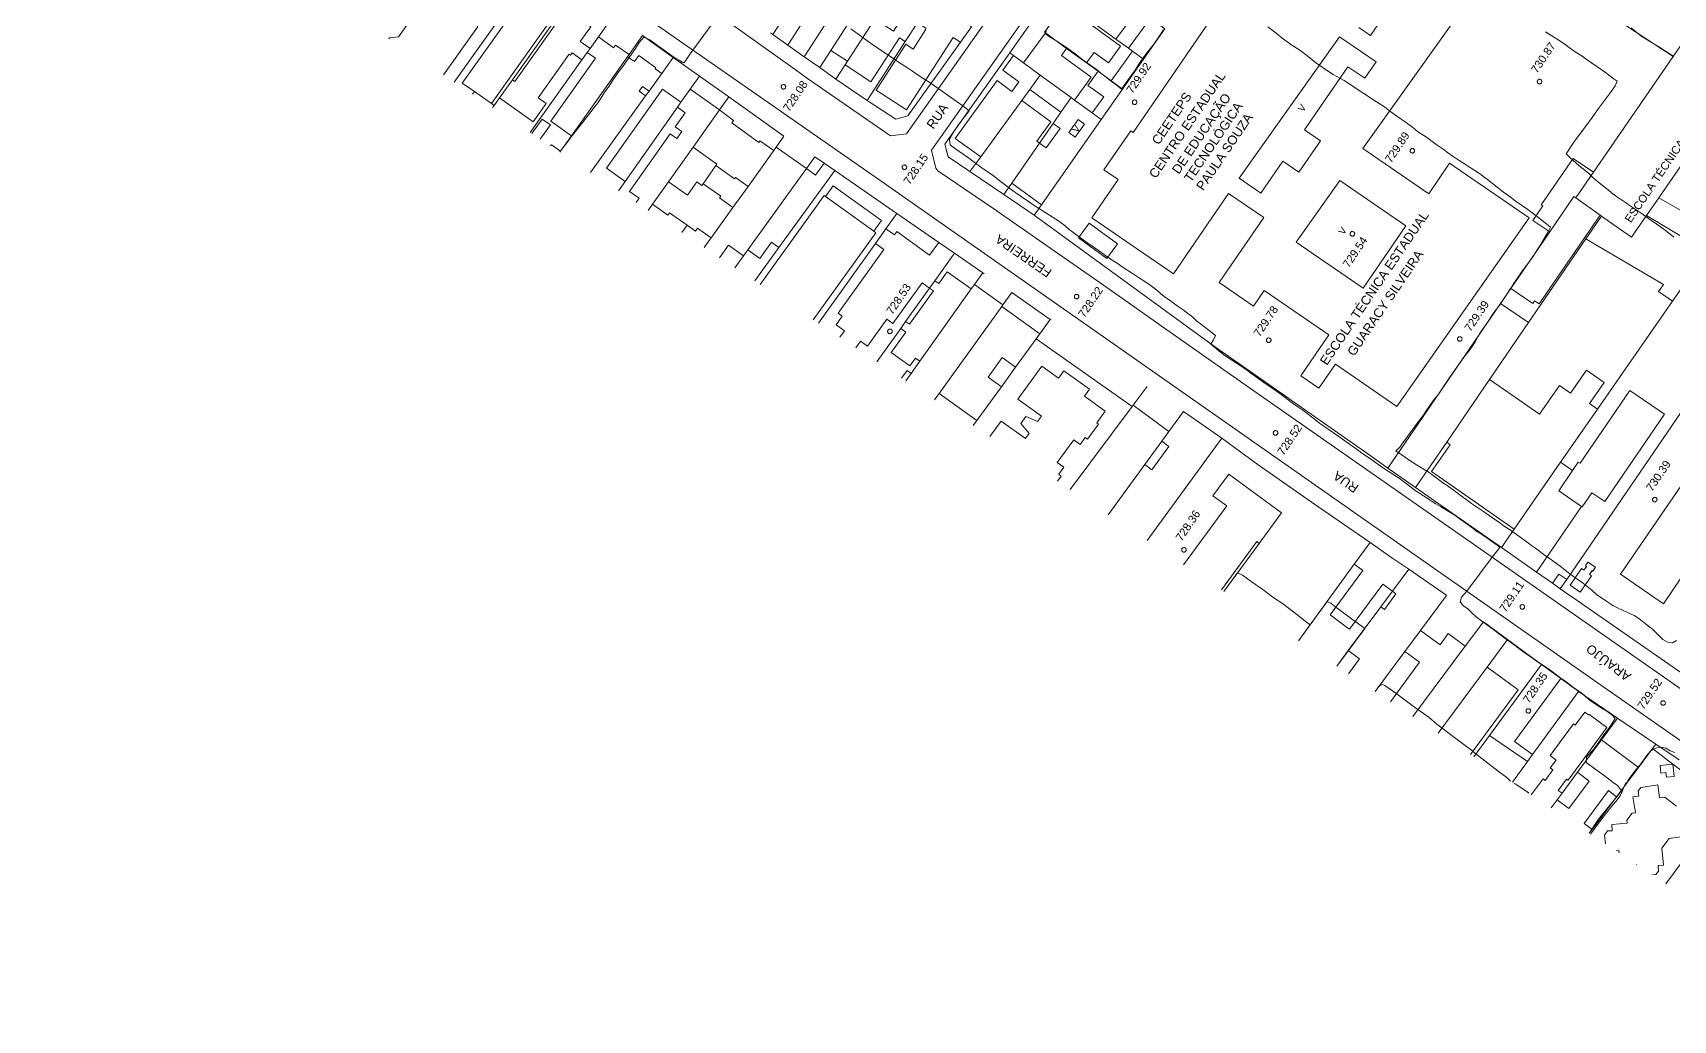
# Model space of a CAD drawing. Header units: metres. Extents: x 325024 to 7190115, y 7391967 to 10157759.
# Drawn here: x 325222 to 325580.7, y 7392522.8 to 7392738.7 of the extents above; entities that cross this region are included whole.
import ezdxf
from ezdxf.enums import TextEntityAlignment as Align

# ---------------------------------------------------------------- set-up
doc = ezdxf.new("R2010")
doc.units = ezdxf.units.M
doc.layers.get('0').update_dxf_attribs({"lineweight": 18})
for name, color, linetype, lineweight in [('100_SIST_VIARIO_MEIO_FIO', 1, 'Continuous', 18), ('160_P_SIMP_ASF_TOP', 7, 'Continuous', 18), ('168_P_SIMP_PARALE_TOP', 7, 'Continuous', 18), ('206_MURO_E_MURO_ARRIMO', 7, 'Continuous', 18), ('214_PROJ_BEIRAL_EDIF', 10, 'Continuous', 18), ('216_EDIF_NOTAVEL', 2, 'Continuous', 18), ('218_EDIF_NOTAVEL_TOP', 7, 'Continuous', 18), ('600_CURVA_MESTRA', 14, 'Continuous', 18), ('604_CURVA_INTERM', 7, 'Continuous', 18), ('606_PTO_COTADO', 7, 'Continuous', 18), ('608_PTO_COTADO_INTERVIA', 1, 'Continuous', 18), ('626_SEGM_CURVA_INTERM', 7, 'Continuous', 18)]:
    doc.layers.add(name, color=color, linetype=linetype, lineweight=lineweight)
doc.styles.add('Style-Arial', font='arial.ttf', dxfattribs={"height": 1.75})

# ---------------------------------------------------------------- blocks, each defined once
blk = doc.blocks.new('SP09')
at = {"color": 0, "linetype": 'Continuous'}
blk.add_lwpolyline([(-0.03, -0.51), (-0.14, -0.49), (-0.24, -0.46), (-0.31, -0.42), (-0.35, -0.39), (-0.42, -0.31), (-0.47, -0.24), (-0.51, -0.15), (-0.52, -0.09), (-0.52, 0.03), (-0.51, 0.11), (-0.48, 0.2), (-0.44, 0.27), (-0.4, 0.33), (-0.32, 0.39), (-0.23, 0.44), (-0.15, 0.48), (-0.1, 0.48), (-0.03, 0.48), (0.08, 0.48), (0.19, 0.44), (0.27, 0.4), (0.35, 0.32), (0.41, 0.23), (0.46, 0.11), (0.48, 0.03), (0.48, -0.03), (0.47, -0.08), (0.44, -0.21), (0.38, -0.3), (0.31, -0.38), (0.23, -0.44), (0.1, -0.49), (0.02, -0.51)], close=True, dxfattribs=at)
blk = doc.blocks.new('SP10')
at = {"color": 0, "linetype": 'Continuous'}
blk.add_lwpolyline([(-0.03, -0.51), (-0.14, -0.49), (-0.24, -0.46), (-0.31, -0.42), (-0.35, -0.39), (-0.42, -0.31), (-0.47, -0.24), (-0.51, -0.15), (-0.52, -0.09), (-0.52, 0.03), (-0.51, 0.11), (-0.48, 0.2), (-0.44, 0.27), (-0.4, 0.33), (-0.32, 0.39), (-0.23, 0.44), (-0.15, 0.48), (-0.1, 0.48), (-0.03, 0.48), (0.08, 0.48), (0.19, 0.44), (0.27, 0.4), (0.35, 0.32), (0.41, 0.23), (0.46, 0.11), (0.48, 0.03), (0.48, -0.03), (0.47, -0.08), (0.44, -0.21), (0.38, -0.3), (0.31, -0.38), (0.23, -0.44), (0.1, -0.49), (0.02, -0.51)], close=True, dxfattribs=at)

msp = doc.modelspace()

# ---------------------------------------------------------------- linework, layer by layer
at = {"layer": '100_SIST_VIARIO_MEIO_FIO'}
msp.add_lwpolyline([(325391.419, 7392728.699), (325409.535, 7392716.186), (325413.043, 7392716.621), (325476.55, 7392806.654), (325490.003, 7392825.958), (325489.418, 7392829.098), (325462.311, 7392846.766), (325442.585, 7392859.615), (325438.458, 7392857.963), (325398.991, 7392797.29), (325378.606, 7392765.761), (325368.119, 7392749.425), (325368.98, 7392744.734), (325388.684, 7392730.71)], close=True, dxfattribs=at)
for points in [[(325526.202, 7392634.463), (325525.255, 7392635.124), (325488.792, 7392660.588), (325469.984, 7392673.79), (325460.282, 7392680.611), (325455.43, 7392684.022), (325432.149, 7392700.229), (325419.924, 7392708.528), (325419.509, 7392709.138), (325418.569, 7392713.055), (325488.706, 7392812.493), (325495.732, 7392822.376), (325499.285, 7392822.965), (325508.799, 7392816.801), (325524.887, 7392806.46)], [(325222.003, 7392788.909), (325240.209, 7392817.182), (325242.527, 7392818.425), (325244.442, 7392818.781), (325246.714, 7392818.286), (325407.73, 7392706.12), (325521.1, 7392626.753)], [(325605.525, 7392754.343), (325614.871, 7392748.332), (325649.753, 7392725.83), (325667.19, 7392714.572), (325675.909, 7392708.943), (325680.268, 7392706.128), (325682.679, 7392704.417), (325683.848, 7392701.755), (325683.709, 7392700.29), (325654.941, 7392657.119), (325629.728, 7392619.585), (325617.282, 7392601.155), (325611.059, 7392591.941), (325607.756, 7392587.02), (325606.105, 7392584.562), (325603.677, 7392582.925), (325601.485, 7392582.668), (325599.402, 7392583.357), (325526.202, 7392634.463)], [(325521.1, 7392626.753), (325565.556, 7392595.631), (325611.338, 7392563.693), (325635.795, 7392546.199), (325636.867, 7392544.235), (325637.055, 7392541.272), (325635.804, 7392538.581), (325626.979, 7392526.54), (325624.209, 7392522.785)]]:
    msp.add_lwpolyline(points, dxfattribs=at)
at = {"layer": '206_MURO_E_MURO_ARRIMO'}
for p, q in [((325440.336, 7392740.961), (325435.628, 7392734.345)), ((325355.356, 7392738.106), (325355.229, 7392738.196)), ((325362.057, 7392733.336), (325355.356, 7392738.106)), ((325383.839, 7392738.349), (325383.347, 7392738.696)), ((325387.103, 7392736.046), (325383.839, 7392738.349)), ((325424.879, 7392736.657), (325413.331, 7392720.573)), ((325367.766, 7392729.271), (325362.057, 7392733.336)), ((325435.628, 7392734.345), (325421.417, 7392714.372)), ((325374.193, 7392724.696), (325367.766, 7392729.271)), ((325397.627, 7392728.621), (325394.081, 7392731.123)), ((325401.003, 7392726.238), (325397.627, 7392728.621)), ((325404.498, 7392723.944), (325401.003, 7392726.238)), ((325386.269, 7392716.099), (325374.193, 7392724.696)), ((325410.721, 7392719.86), (325404.498, 7392723.944)), ((325413.331, 7392720.573), (325410.721, 7392719.86)), ((325395.035, 7392710.235), (325393.048, 7392711.608)), ((325421.417, 7392714.372), (325422.164, 7392711.608)), ((325422.164, 7392711.608), (325426.951, 7392708.358)), ((325410.981, 7392699.215), (325397.376, 7392708.617)), ((325434.329, 7392703.349), (325440.982, 7392698.832)), ((325420.145, 7392692.882), (325410.981, 7392699.215)), ((325440.982, 7392698.832), (325479.908, 7392670.493)), ((325429.758, 7392686.238), (325423.573, 7392690.512)), ((325430.057, 7392686.031), (325429.758, 7392686.238)), ((325444.514, 7392676.054), (325444.682, 7392675.937)), ((325479.908, 7392670.493), (325513.943, 7392646.621)), ((325481.993, 7392650.101), (325484.77, 7392648.053)), ((325489.963, 7392644.24), (325484.77, 7392648.053)), ((325513.943, 7392646.621), (325518.33, 7392643.547)), ((325503.051, 7392635.141), (325489.963, 7392644.24)), ((325524.404, 7392639.291), (325527.815, 7392636.901)), ((325527.815, 7392636.901), (325543.157, 7392626.151)), ((325514.471, 7392627.233), (325503.051, 7392635.141)), ((325543.157, 7392626.151), (325550.849, 7392620.762)), ((325554.316, 7392618.332), (325556.046, 7392617.12)), ((325556.046, 7392617.12), (325559.734, 7392614.537)), ((325559.734, 7392614.537), (325584.078, 7392597.665)), ((325551.947, 7392600.592), (325544.518, 7392606.041)), ((325556.126, 7392597.526), (325551.947, 7392600.592)), ((325568.553, 7392588.861), (325560.047, 7392594.67)), ((325569.302, 7392588.35), (325568.553, 7392588.861)), ((325576.963, 7392583.169), (325569.302, 7392588.35)), ((325582.042, 7392579.734), (325576.963, 7392583.169))]:
    msp.add_line(p, q, dxfattribs=at)
for points in [[(325341.006, 7392748.296), (325326.884, 7392728.463)], [(325349.071, 7392742.591), (325345.685, 7392737.835)], [(325385.874, 7392741.516), (325383.839, 7392738.349)], [(325355.356, 7392738.106), (325352.393, 7392733.944)], [(325412.797, 7392736.789), (325404.498, 7392723.944)], [(325461.591, 7392735.35), (325458.852, 7392737.344)], [(325342.087, 7392732.783), (325330.796, 7392716.925)], [(325362.057, 7392733.336), (325359.542, 7392729.835)], [(325435.628, 7392734.345), (325436.454, 7392733.744)], [(325367.766, 7392729.271), (325365.731, 7392726.383)], [(325397.627, 7392728.621), (325399.632, 7392731.687)], [(325452.436, 7392732.163), (325454.986, 7392730.308)], [(325356.772, 7392725.979), (325356.005, 7392724.913)], [(325324.063, 7392724.501), (325322.875, 7392722.833)], [(325374.193, 7392724.696), (325372.17, 7392721.847)], [(325445.143, 7392718.896), (325442.167, 7392714.617)], [(325386.269, 7392716.099), (325384.545, 7392713.691)], [(325393.048, 7392711.608), (325391.185, 7392709.024)], [(325351.537, 7392706.238), (325350.078, 7392704.166)], [(325440.982, 7392698.832), (325442.581, 7392701.113)], [(325408.575, 7392695.859), (325410.981, 7392699.215)], [(325549.112, 7392675.342), (325561.659, 7392693.65)], [(325377.443, 7392689.963), (325375.538, 7392687.321)], [(325385.163, 7392691.765), (325379.866, 7392684.457)], [(325393.795, 7392675.24), (325406.267, 7392692.638)], [(325429.758, 7392686.238), (325427.928, 7392683.665)], [(325418.106, 7392682.885), (325412.884, 7392675.6)], [(325542.994, 7392679.535), (325545.242, 7392682.811)], [(325411.796, 7392674.082), (325406.568, 7392666.789)], [(325465.707, 7392661.378), (325462.671, 7392657.314)], [(325545.964, 7392630.188), (325543.157, 7392626.151)], [(325490.206, 7392627.068), (325482.491, 7392616.554)], [(325498.766, 7392605.785), (325511, 7392622.494)], [(325556.046, 7392617.12), (325557.439, 7392619.158)], [(325516.81, 7392613.222), (325519.329, 7392616.609)], [(325507.153, 7392600.236), (325509.683, 7392603.638)], [(325551.947, 7392600.592), (325540.561, 7392585.054)], [(325565.048, 7392584.112), (325568.553, 7392588.861)], [(325576.963, 7392583.169), (325576.219, 7392582.175)], [(325548.877, 7392579.347), (325549.983, 7392580.864)], [(325556.415, 7392572.416), (325559.796, 7392576.998)]]:
    msp.add_lwpolyline(points, dxfattribs=at)
at = {"layer": '214_PROJ_BEIRAL_EDIF'}
for points in [[(325401.184, 7392757.84), (325399.35, 7392755.002), (325398.178, 7392753.187), (325389.744, 7392740.134), (325387.103, 7392736.046), (325390.712, 7392733.5), (325401.804, 7392750.667), (325399.559, 7392752.11), (325400.796, 7392754.034), (325403.045, 7392752.589), (325404.831, 7392755.353), (325401.944, 7392757.322)], [(325406.349, 7392750.113), (325408.235, 7392753.032), (325404.831, 7392755.353), (325403.045, 7392752.589), (325401.804, 7392750.667), (325390.712, 7392733.5), (325394.081, 7392731.123), (325396.488, 7392734.849), (325402.992, 7392744.916), (325402.05, 7392745.521), (325405.394, 7392750.726)], [(325411.937, 7392750.508), (325410.644, 7392751.39), (325408.235, 7392753.032), (325406.349, 7392750.113), (325407.728, 7392749.226), (325404.384, 7392744.022), (325402.992, 7392744.916), (325396.488, 7392734.849), (325400.157, 7392732.49), (325406.173, 7392741.692), (325409.526, 7392746.821)], [(325409.526, 7392746.821), (325411.937, 7392750.508), (325418.687, 7392745.906), (325415.461, 7392740.912), (325412.797, 7392736.789), (325411.525, 7392737.62), (325405.246, 7392728.016), (325399.632, 7392731.687), (325400.157, 7392732.49), (325406.173, 7392741.692), (325410.198, 7392739.106), (325413.511, 7392744.261)], [(325458.852, 7392737.344), (325452.73, 7392741.801), (325447.936, 7392745.292), (325447.792, 7392745.397), (325448.654, 7392746.576), (325447.569, 7392747.37), (325449.495, 7392750.001), (325448.382, 7392750.815), (325450.378, 7392753.542), (325457.536, 7392748.342), (325456.291, 7392746.642), (325462.391, 7392742.178)], [(325318.566, 7392725.866), (325322.279, 7392723.257), (325337.554, 7392744.709), (325331.217, 7392749.221), (325315.926, 7392727.745)], [(325631.02, 7392726.771), (325629.636, 7392724.747), (325610.312, 7392696.486), (325597.587, 7392677.875), (325584.96, 7392686.329), (325587.189, 7392689.561), (325590.907, 7392694.954), (325577.569, 7392702.652), (325609.262, 7392748.715), (325612.889, 7392746.345), (325621.447, 7392740.865), (325634.773, 7392732.261)], [(325343.866, 7392735.28), (325343.269, 7392734.442), (325342.087, 7392732.783), (325339.917, 7392734.328), (325339.577, 7392733.851), (325339.302, 7392734.046), (325332.505, 7392724.499), (325334.241, 7392723.263), (325331.401, 7392719.275), (325324.063, 7392724.501), (325326.884, 7392728.463), (325327.393, 7392728.1), (325339.438, 7392745.017), (325344.462, 7392741.44), (325343.661, 7392740.315), (325344.033, 7392740.051), (325341.722, 7392736.806)], [(325421.774, 7392743.801), (325425.235, 7392741.441), (325427.302, 7392740.031), (325424.879, 7392736.657), (325423.264, 7392737.7), (325413.069, 7392721.913), (325406.462, 7392726.18), (325412.936, 7392736.206), (325414.533, 7392735.176), (325417.255, 7392739.392), (325417.325, 7392739.708), (325415.461, 7392740.912), (325418.687, 7392745.906)], [(325452.73, 7392741.801), (325447.936, 7392745.292), (325443.247, 7392738.844), (325443.446, 7392738.699), (325448.091, 7392735.322), (325452.436, 7392732.163), (325454.098, 7392734.449), (325457.24, 7392732.165), (325459.86, 7392735.769), (325452.327, 7392741.246)], [(325462.511, 7392734.68), (325461.591, 7392735.35), (325466.391, 7392741.909), (325469.562, 7392739.605), (325464.893, 7392732.945)], [(325352.393, 7392733.944), (325352.069, 7392733.489), (325339.777, 7392716.226), (325335.309, 7392719.407), (325345.091, 7392733.145), (325343.269, 7392734.442), (325343.866, 7392735.28), (325345.685, 7392737.835), (325349.028, 7392735.454), (325349.447, 7392736.042)], [(325449.832, 7392724.016), (325453.455, 7392728.998), (325446.939, 7392733.737), (325448.091, 7392735.322), (325443.446, 7392738.699), (325438.671, 7392732.132), (325442.318, 7392729.48), (325449.084, 7392724.56)], [(325442.318, 7392729.48), (325440.02, 7392726.322), (325438.289, 7392723.943), (325429.286, 7392711.567), (325423.68, 7392715.643), (325432.86, 7392728.268), (325436.099, 7392725.913), (325437.613, 7392727.994), (325434.119, 7392730.534), (325436.454, 7392733.744), (325438.671, 7392732.132)], [(325462.511, 7392734.68), (325457.829, 7392728.241), (325460.324, 7392726.427), (325464.893, 7392732.945)], [(325446.839, 7392721.334), (325440.02, 7392726.322), (325442.318, 7392729.48), (325449.084, 7392724.56)], [(325453.658, 7392721.234), (325456.191, 7392724.717), (325452.743, 7392727.223), (325454.986, 7392730.308), (325457.829, 7392728.241), (325460.324, 7392726.427), (325455.663, 7392719.776)], [(325363.737, 7392723.553), (325362.952, 7392722.438), (325351.537, 7392706.238), (325347.471, 7392709.103), (325359.671, 7392726.419)], [(325371.404, 7392709.679), (325375.482, 7392706.783), (325375.681, 7392707.063), (325378.413, 7392705.123), (325384.026, 7392712.965), (325381.014, 7392715.133), (325380.752, 7392714.768), (325374.867, 7392719.003), (325375.236, 7392719.516), (325372.17, 7392721.847), (325366.379, 7392713.692), (325371.614, 7392709.975)], [(325438.289, 7392723.943), (325429.286, 7392711.567), (325426.951, 7392708.358), (325434.329, 7392703.349), (325436.068, 7392705.849), (325442.167, 7392714.617), (325441.557, 7392715.061), (325444.651, 7392719.29)], [(325455.663, 7392719.776), (325442.581, 7392701.113), (325436.068, 7392705.849), (325442.167, 7392714.617), (325443.584, 7392713.584), (325446.65, 7392717.8), (325445.143, 7392718.896), (325446.839, 7392721.334), (325449.084, 7392724.56), (325449.832, 7392724.016), (325453.658, 7392721.234)], [(325448.566, 7392716.885), (325450.638, 7392719.735), (325452.012, 7392718.737), (325449.939, 7392715.886)], [(325361.014, 7392706.135), (325366.379, 7392713.692), (325371.614, 7392709.975), (325371.404, 7392709.679), (325368.58, 7392705.702), (325368.336, 7392705.358), (325367.226, 7392706.146), (325365.139, 7392703.207)], [(325378.37, 7392691.249), (325391.185, 7392709.024), (325393.147, 7392707.612), (325395.035, 7392710.235), (325397.376, 7392708.617), (325385.163, 7392691.765), (325383.542, 7392692.931), (325380.98, 7392689.371)], [(325365.071, 7392696.632), (325366.894, 7392695.32), (325367.388, 7392696.006), (325370.358, 7392693.869), (325375.119, 7392700.52), (325372.175, 7392702.61), (325372.43, 7392702.968), (325368.58, 7392705.702), (325368.336, 7392705.358), (325367.226, 7392706.146), (325365.139, 7392703.207), (325361.014, 7392706.135), (325357.519, 7392701.214), (325360.851, 7392698.816), (325361.255, 7392699.378)], [(325405.908, 7392695.307), (325395.364, 7392702.894), (325397.048, 7392705.234), (325407.592, 7392697.647)], [(325416.009, 7392666.91), (325427.241, 7392682.7), (325421.988, 7392686.479), (325420.117, 7392683.879), (325419.26, 7392684.496), (325418.106, 7392682.885), (325418.954, 7392682.275), (325413.719, 7392674.999), (325412.884, 7392675.6), (325411.796, 7392674.082), (325412.927, 7392673.268), (325409.714, 7392668.803), (325413.798, 7392665.865), (325415.047, 7392667.601)], [(325557.439, 7392619.158), (325555.696, 7392620.35), (325554.316, 7392618.332), (325550.849, 7392620.762), (325560.685, 7392635.146), (325560.854, 7392635.031), (325562.969, 7392638.124), (325565.76, 7392636.215), (325578.825, 7392655.323), (325571.256, 7392660.499), (325560.376, 7392644.587), (325559.986, 7392644.854), (325558.725, 7392643.01), (325556.118, 7392644.793), (325564.208, 7392656.428), (325580.59, 7392680.032), (325584.96, 7392686.329), (325597.587, 7392677.875)], [(325433.82, 7392661.323), (325428.454, 7392653.931), (325420.211, 7392659.862), (325433.911, 7392678.901), (325442.234, 7392672.912), (325441.436, 7392671.813), (325436.938, 7392665.618), (325433.993, 7392667.737), (325430.893, 7392663.429)], [(325434.128, 7392679.203), (325436.082, 7392681.919), (325444.514, 7392676.054), (325442.234, 7392672.912), (325433.911, 7392678.901)], [(325560.685, 7392635.146), (325560.854, 7392635.031), (325562.969, 7392638.124), (325565.76, 7392636.215), (325578.825, 7392655.323), (325571.256, 7392660.499), (325560.376, 7392644.587), (325559.986, 7392644.854), (325558.725, 7392643.01), (325555.686, 7392638.565)], [(325549.983, 7392580.864), (325560.047, 7392594.67), (325559.644, 7392594.945), (325556.126, 7392597.526), (325546.063, 7392583.722)], [(325580.678, 7392578.772), (325580.969, 7392576.096), (325579.268, 7392575.911), (325579.153, 7392576.961), (325578.06, 7392576.842), (325577.884, 7392578.468)]]:
    msp.add_lwpolyline(points, close=True, dxfattribs=at)
for points in [[(325314.145, 7392727.942), (325332.805, 7392754.148)], [(325299.847, 7392737.402), (325300.013, 7392737.636), (325301.98, 7392737.855), (325306.336, 7392743.972), (325306.032, 7392745.914), (325307.528, 7392748.015), (325309.617, 7392748.457), (325311.797, 7392746.905), (325311.935, 7392745.145), (325315.027, 7392742.944), (325316.318, 7392743.248), (325319.115, 7392741.256), (325319.236, 7392739.977), (325311.78, 7392729.506)], [(325337.239, 7392712.662), (325337.374, 7392712.851), (325339.777, 7392716.226), (325352.069, 7392733.489), (325353.577, 7392732.415), (325354.517, 7392733.735), (325358.25, 7392731.077), (325358.098, 7392730.863), (325359.542, 7392729.835), (325356.772, 7392725.979), (325355.337, 7392727.011), (325354.57, 7392725.944), (325356.005, 7392724.913), (325343.991, 7392708.194)], [(325318.155, 7392725.289), (325318.566, 7392725.866), (325322.279, 7392723.257), (325322.875, 7392722.833), (325322.552, 7392722.379)], [(325356.567, 7392699.873), (325357.519, 7392701.214), (325361.014, 7392706.135), (325366.379, 7392713.692), (325372.17, 7392721.847), (325365.731, 7392726.383), (325363.737, 7392723.553), (325362.952, 7392722.438), (325364.65, 7392721.242), (325362.487, 7392718.173), (325363.951, 7392717.141), (325362.85, 7392715.577), (325361.391, 7392716.605), (325352.517, 7392704.011), (325354.599, 7392702.544), (325353.941, 7392701.61)], [(325331.138, 7392716.698), (325333.379, 7392719.845), (325335.179, 7392718.563), (325332.982, 7392715.478)], [(325335.217, 7392713.999), (325335.4, 7392714.257), (325337.374, 7392712.851), (325337.239, 7392712.662)], [(325372.182, 7392689.541), (325374.176, 7392692.313), (325377.443, 7392689.963), (325378.37, 7392691.249), (325391.185, 7392709.024), (325384.545, 7392713.691), (325384.026, 7392712.965), (325378.413, 7392705.123), (325375.119, 7392700.52), (325370.358, 7392693.869), (325368.842, 7392691.751)], [(325405.908, 7392695.307), (325395.364, 7392702.894), (325395.057, 7392703.115), (325381.062, 7392683.665)], [(325564.325, 7392692.079), (325561.659, 7392693.65), (325565.073, 7392698.632)], [(325567.521, 7392696.909), (325571.629, 7392694.018), (325574.901, 7392698.773), (325584.337, 7392693.05), (325583.625, 7392692.016), (325587.189, 7392689.561), (325584.96, 7392686.329), (325580.59, 7392680.032), (325577.548, 7392682.142), (325578.605, 7392683.665), (325564.325, 7392692.079)], [(325565.073, 7392698.632), (325567.521, 7392696.909)], [(325363.908, 7392695.016), (325365.071, 7392696.632), (325366.894, 7392695.32), (325367.388, 7392696.006), (325370.358, 7392693.869)], [(325370.358, 7392693.869), (325368.842, 7392691.751)], [(325392.676, 7392675.981), (325406.353, 7392694.987), (325405.908, 7392695.307)], [(325408.575, 7392695.859), (325406.267, 7392692.638), (325408.122, 7392691.304), (325398.13, 7392677.419), (325399.032, 7392676.77), (325397.651, 7392674.851), (325399.489, 7392673.529), (325398.486, 7392672.136)], [(325401.962, 7392669.837), (325403.002, 7392671.282), (325404.511, 7392670.196), (325408.755, 7392676.094), (325410.107, 7392675.12), (325416.517, 7392684.028), (325418.106, 7392682.885), (325419.26, 7392684.496), (325423.573, 7392690.512), (325420.145, 7392692.882), (325418.119, 7392690.067), (325410.925, 7392695.244), (325410.415, 7392694.535), (325408.575, 7392695.859)], [(325412.929, 7392662.58), (325414.098, 7392664.224), (325416.009, 7392666.91), (325427.241, 7392682.7), (325427.928, 7392683.665), (325434.128, 7392679.203), (325433.911, 7392678.901)], [(325433.911, 7392678.901), (325420.211, 7392659.862), (325419.187, 7392658.439)], [(325427.658, 7392652.835), (325428.454, 7392653.931), (325433.82, 7392661.323), (325436.938, 7392665.618), (325441.436, 7392671.813), (325462.441, 7392657.006), (325448.85, 7392638.813)], [(325412.929, 7392662.58), (325414.098, 7392664.224), (325413.183, 7392664.882), (325411.979, 7392663.209)], [(325431.311, 7392650.418), (325433.776, 7392653.817), (325439.057, 7392649.986), (325439.867, 7392651.103), (325438.094, 7392653.288), (325439.197, 7392654.808), (325441.723, 7392653.707), (325442.565, 7392654.868), (325437.409, 7392658.608), (325442.642, 7392665.821), (325446.292, 7392663.174), (325447.479, 7392664.811), (325453.062, 7392660.761), (325451.997, 7392659.293), (325456.539, 7392655.999), (325454.657, 7392653.404), (325455.039, 7392653.126), (325452.641, 7392649.821), (325452.133, 7392650.189), (325451.062, 7392648.712), (325449.657, 7392649.731), (325446.051, 7392644.76), (325447.476, 7392643.726), (325446.348, 7392642.171), (325446.891, 7392641.777), (325446.074, 7392640.65)], [(325530.491, 7392640.946), (325545.964, 7392630.188), (325556.118, 7392644.793), (325564.208, 7392656.428), (325562.463, 7392657.641), (325565.665, 7392662.247), (325561.758, 7392664.964), (325558.251, 7392659.919), (325555.858, 7392661.583), (325551.491, 7392655.302), (325543.614, 7392660.778)], [(325540.577, 7392662.889), (325531.197, 7392649.202), (325531.993, 7392648.648), (325527.893, 7392642.752), (325530.491, 7392640.946)], [(325543.614, 7392660.778), (325540.577, 7392662.889)], [(325427.658, 7392652.835), (325428.454, 7392653.931), (325420.211, 7392659.862), (325419.187, 7392658.439)], [(325448.85, 7392638.813), (325462.441, 7392657.006), (325462.671, 7392657.314), (325470.427, 7392651.521), (325468.882, 7392649.397), (325465.161, 7392644.28), (325457.179, 7392633.302)], [(325465.685, 7392627.673), (325481.993, 7392650.101), (325473.613, 7392655.904), (325470.427, 7392651.521), (325468.882, 7392649.397), (325470.411, 7392648.284), (325466.691, 7392643.167), (325465.161, 7392644.28)], [(325465.161, 7392644.28), (325457.179, 7392633.302)], [(325490.206, 7392627.068), (325495.109, 7392633.749), (325483.556, 7392642.228), (325480.081, 7392637.492), (325483.119, 7392635.263), (325473.672, 7392622.389)], [(325481.939, 7392616.919), (325489.674, 7392627.459), (325490.206, 7392627.068)], [(325509.246, 7392608.838), (325505.725, 7392611.418), (325512.849, 7392621.139), (325511, 7392622.494), (325514.471, 7392627.233), (325519.235, 7392623.934)], [(325519.329, 7392616.609), (325522.893, 7392621.402), (325530.98, 7392615.802), (325531.138, 7392615.689), (325525.442, 7392608.029), (325522.022, 7392603.431), (325515.526, 7392594.695)], [(325519.235, 7392623.934), (325522.893, 7392621.402), (325519.329, 7392616.609)], [(325519.329, 7392616.609), (325517.205, 7392618.166), (325509.977, 7392608.302), (325509.246, 7392608.838)], [(325509.735, 7392598.528), (325512.153, 7392601.827), (325509.683, 7392603.638), (325516.81, 7392613.222), (325517.605, 7392612.639), (325520.101, 7392616.044), (325519.329, 7392616.609)], [(325518.94, 7392592.437), (325525.259, 7392601.059), (325522.022, 7392603.431), (325525.442, 7392608.029), (325529.735, 7392604.883), (325531.534, 7392607.338), (325535.273, 7392604.598)], [(325523.825, 7392589.204), (325535.273, 7392604.598), (325539.23, 7392609.92)], [(325539.23, 7392609.92), (325544.518, 7392606.041), (325540.046, 7392600.019), (325529.316, 7392585.572)], [(325535.273, 7392604.598), (325523.825, 7392589.204)], [(325529.316, 7392585.572), (325540.046, 7392600.019)], [(325540.046, 7392600.019), (325546.809, 7392595.063), (325536.412, 7392580.876)], [(325554.047, 7392569.208), (325555.341, 7392570.961), (325556.415, 7392572.416), (325555.586, 7392573.028), (325557.4, 7392575.486), (325557.731, 7392575.242), (325566.241, 7392586.772), (325562.302, 7392589.679), (325562.213, 7392589.558), (325561.418, 7392590.145), (325559.309, 7392587.288), (325558.922, 7392587.574), (325553.808, 7392580.646), (325555.129, 7392579.671), (325553.853, 7392577.941), (325554.428, 7392577.517), (325552.739, 7392575.229), (325552.279, 7392575.568), (325549.705, 7392572.081)], [(325537.144, 7392580.392), (325540.561, 7392585.054), (325548.877, 7392579.347), (325545.573, 7392574.815)], [(325554.047, 7392569.208), (325555.341, 7392570.961), (325557.926, 7392569.053), (325562.382, 7392575.089), (325559.796, 7392576.998), (325565.048, 7392584.112), (325573.139, 7392578.058), (325568.355, 7392571.664)], [(325579.15, 7392552.598), (325589.61, 7392566.722), (325592.151, 7392570.153), (325585.133, 7392575.404), (325580.678, 7392578.772), (325576.219, 7392582.175), (325573.139, 7392578.058)], [(325573.139, 7392578.058), (325568.355, 7392571.664), (325562.995, 7392564.5), (325562.388, 7392563.689)], [(325568.355, 7392571.664), (325566.592, 7392572.984), (325561.231, 7392565.819), (325562.995, 7392564.5), (325562.388, 7392563.689)], [(325581.451, 7392569.628), (325578.903, 7392571.534), (325577.727, 7392571.383), (325577.349, 7392574.257), (325573.667, 7392573.702), (325573.084, 7392572.923), (325573.196, 7392571.811), (325571.923, 7392571.631), (325572.505, 7392568.113), (325571.772, 7392568.059), (325570.609, 7392566.505), (325570.688, 7392565.864), (325567.314, 7392565.594), (325567.421, 7392564.196), (325566.357, 7392564.187), (325565.681, 7392563.284)], [(325587.214, 7392555.001), (325594.144, 7392564.264), (325591.623, 7392566.15), (325590.984, 7392565.693), (325589.61, 7392566.722), (325579.15, 7392552.598)], [(325565.681, 7392563.284), (325565.892, 7392561.371)], [(325576.198, 7392554.552), (325576.947, 7392554.629), (325577.502, 7392555.371), (325577.471, 7392556.585), (325578.579, 7392556.72), (325578.262, 7392560.432), (325579.825, 7392562.522), (325583.35, 7392563.023)], [(325568.263, 7392559.802), (325568.871, 7392559.874), (325568.898, 7392559.382)], [(325572.737, 7392556.842), (325572.763, 7392556.847), (325572.766, 7392556.823)]]:
    msp.add_lwpolyline(points, dxfattribs=at)
at = {"layer": '216_EDIF_NOTAVEL'}
for points in [[(325504.433, 7392789.183), (325507.569, 7392793.639), (325517.246, 7392807.386), (325584.289, 7392765.032), (325596.78, 7392756.87), (325580.725, 7392733.558), (325501.736, 7392785.353)], [(325485.79, 7392706.959), (325490.568, 7392703.68), (325495.359, 7392710.661), (325498.88, 7392708.244), (325503.597, 7392715.117), (325500.138, 7392717.492), (325509.614, 7392731.298), (325513.299, 7392728.769), (325515.751, 7392732.341), (325507.772, 7392737.817)], [(325559.414, 7392702.614), (325563.269, 7392708.211), (325558.839, 7392711.252), (325551.865, 7392701.09), (325552.207, 7392700.855), (325550.047, 7392697.708), (325553.73, 7392695.18), (325559.021, 7392702.891)], [(325498.265, 7392692.941), (325512.914, 7392682.886), (325522.264, 7392696.508), (325507.854, 7392706.398)], [(325559.414, 7392702.614), (325564.762, 7392698.851), (325551.443, 7392679.417), (325550.422, 7392680.116), (325550.024, 7392679.534), (325545.242, 7392682.811), (325553.73, 7392695.18), (325559.021, 7392702.891)], [(325450.677, 7392693.917), (325453.002, 7392697.111), (325459.221, 7392692.584), (325456.895, 7392689.39)], [(325531.197, 7392649.202), (325540.577, 7392662.889), (325549.112, 7392675.342), (325542.994, 7392679.535), (325518.33, 7392643.547), (325524.404, 7392639.291)], [(325587.636, 7392625.825), (325589.703, 7392624.434), (325591.175, 7392626.622), (325594.422, 7392624.438), (325586.536, 7392612.717), (325583.107, 7392615.024), (325586.775, 7392620.476), (325584.23, 7392622.188), (325578.638, 7392613.877), (325569.228, 7392620.311), (325590.49, 7392651.407), (325599.765, 7392645.065), (325587.211, 7392626.111)], [(325558.206, 7392617.901), (325560.701, 7392621.55), (325561.185, 7392621.219), (325561.742, 7392622.034), (325561.533, 7392622.176), (325562.09, 7392622.99), (325563.757, 7392621.851), (325563.162, 7392620.981), (325562.988, 7392621.1), (325562.424, 7392620.275), (325562.834, 7392619.995), (325560.384, 7392616.412)]]:
    msp.add_lwpolyline(points, close=True, dxfattribs=at)
for points in [[(325542.38, 7392754.856), (325512.862, 7392713.428), (325527.273, 7392703.537), (325531.839, 7392710.19), (325549.241, 7392698.246), (325520.294, 7392657.03), (325506.854, 7392666.255), (325503.247, 7392661), (325499.27, 7392663.73), (325505.408, 7392672.672), (325491.276, 7392682.372), (325488.93, 7392678.954), (325481.419, 7392684.109), (325491.187, 7392698.34), (325483.506, 7392703.611), (325471.443, 7392686.036), (325453.626, 7392698.265), (325459.37, 7392706.635), (325456.255, 7392708.773), (325462.112, 7392717.308), (325462.625, 7392716.956), (325485.179, 7392749.817)], [(325559.414, 7392702.614), (325563.269, 7392708.211), (325580.725, 7392733.558), (325596.78, 7392756.87), (325604.053, 7392752.118)], [(325604.053, 7392752.118), (325609.262, 7392748.715), (325577.569, 7392702.652), (325574.901, 7392698.773), (325571.629, 7392694.018), (325567.521, 7392696.909)], [(325512.015, 7392739.883), (325514.558, 7392738.138), (325519.309, 7392745.06)], [(325567.521, 7392696.909), (325565.073, 7392698.632), (325564.762, 7392698.851), (325559.414, 7392702.614)]]:
    msp.add_lwpolyline(points, dxfattribs=at)
at = {"layer": '600_CURVA_MESTRA', "elevation": 730}
for points in [[(325530.172, 7392640.463), (325529.992, 7392640.583), (325528.235, 7392641.918), (325527.349, 7392642.531), (325526.296, 7392643.203), (325525.29, 7392643.796), (325524.241, 7392644.471), (325522.22, 7392645.863), (325520.083, 7392647.287), (325520.94, 7392648.123), (325521.565, 7392649.013), (325522.252, 7392649.941), (325523.014, 7392650.922), (325525.279, 7392653.979), (325526.02, 7392654.995), (325526.742, 7392656.062), (325527.484, 7392657.219), (325528.323, 7392658.369), (325529.24, 7392659.48), (325529.927, 7392660.442), (325530.509, 7392661.372), (325531.147, 7392662.337), (325531.775, 7392663.228), (325532.372, 7392664.133), (325533.771, 7392666.126), (325534.499, 7392667.147), (325535.244, 7392668.118), (325536.009, 7392669.076), (325536.741, 7392670.091), (325537.402, 7392671.172), (325538.031, 7392672.259), (325538.693, 7392673.338), (325540.091, 7392675.402), (325541.344, 7392677.349), (325542.065, 7392678.28), (325542.982, 7392679.417), (325544.293, 7392681.389), (325544.843, 7392682.357), (325545.493, 7392683.313), (325545.768, 7392683.745), (325546.353, 7392684.562), (325547.59, 7392686.401), (325549.028, 7392688.326), (325549.896, 7392689.529), (325551.134, 7392691.499), (325551.705, 7392692.363), (325553.435, 7392695.323), (325553.922, 7392696.19), (325552.014, 7392697.715), (325549.872, 7392699.353), (325548.921, 7392700.064), (325546.188, 7392702.01), (325544.821, 7392703.034), (325543.588, 7392703.891), (325542.578, 7392704.686), (325541.57, 7392705.512), (325540.395, 7392706.413), (325539.412, 7392707.139), (325538.364, 7392707.949), (325537.38, 7392708.623), (325533.95, 7392710.813), (325532.626, 7392711.638), (325531.35, 7392712.542), (325530.416, 7392713.292), (325529.11, 7392714.158), (325528.035, 7392714.961), (325526.975, 7392715.727), (325524.85, 7392717.167), (325523.803, 7392717.983), (325522.1, 7392719.238), (325521.046, 7392720.005), (325519.258, 7392721.218), (325517.343, 7392722.657), (325516.423, 7392723.274), (325515.261, 7392723.971), (325514.089, 7392724.793), (325512.092, 7392726.124), (325509.765, 7392727.642), (325508.751, 7392728.257), (325506.369, 7392729.63), (325505.128, 7392730.429), (325502.487, 7392732.22), (325500.869, 7392733.543), (325499.053, 7392734.943), (325497.149, 7392736.188), (325495.153, 7392737.653), (325493.885, 7392738.66), (325492.048, 7392740.011)], [(325469.27, 7392739.341), (325467.987, 7392737.432), (325467.216, 7392736.338), (325465.627, 7392734.328), (325464.322, 7392732.522), (325463.763, 7392731.616), (325463.054, 7392730.538), (325461.478, 7392728.397), (325460.818, 7392727.423), (325460.049, 7392726.404), (325459.18, 7392727.117), (325457.546, 7392728.365), (325456.713, 7392729.002), (325455.594, 7392729.899), (325454.852, 7392730.589), (325451.889, 7392732.621), (325451.065, 7392733.245), (325450.244, 7392733.911), (325448.288, 7392735.391), (325446.524, 7392736.513), (325445.365, 7392737.242), (325444.47, 7392737.768), (325443.483, 7392738.494), (325443.632, 7392739.136)], [(325581.485, 7392605.827), (325580.559, 7392605.314), (325579.534, 7392605.459), (325578.485, 7392606.07), (325577.667, 7392606.847), (325576.946, 7392607.601), (325576.172, 7392608.291), (325575.354, 7392608.922), (325574.337, 7392609.761), (325573.186, 7392610.63), (325572.172, 7392611.28), (325569.759, 7392612.4), (325568.697, 7392612.876), (325567.551, 7392613.51), (325566.237, 7392614.359), (325563.931, 7392615.883), (325562.949, 7392616.811), (325561.089, 7392618.272), (325560.083, 7392618.995), (325559.213, 7392619.585), (325557.497, 7392620.91), (325556.285, 7392621.871), (325554.374, 7392623.238), (325553.404, 7392623.955), (325552.47, 7392624.606), (325550.59, 7392626.002), (325549.737, 7392626.592), (325548.77, 7392627.292), (325547.008, 7392628.643), (325544.913, 7392630.122), (325543.757, 7392630.839), (325542.792, 7392631.553), (325540.46, 7392633.174), (325539.229, 7392634.036), (325536.599, 7392635.786), (325533.506, 7392638.109), (325531.324, 7392639.693), (325530.172, 7392640.463)], [(325562.682, 7392563.495), (325563.291, 7392564.371), (325563.959, 7392565.326), (325565.436, 7392567.183), (325566.065, 7392568.045), (325566.817, 7392568.95), (325567.485, 7392569.83), (325568.151, 7392570.649), (325569.138, 7392571.817), (325569.599, 7392572.805), (325569.952, 7392573.773), (325570.4, 7392574.688), (325570.785, 7392574.912), (325570.796, 7392575.19), (325571.633, 7392576.272), (325572.334, 7392577.276), (325572.975, 7392578.081), (325573.66, 7392578.866), (325575.15, 7392580.929), (325575.864, 7392581.689), (325576.919, 7392582.312), (325578.126, 7392582.478), (325579.14, 7392582.293), (325580.072, 7392581.726), (325581.114, 7392581.329)]]:
    msp.add_lwpolyline(points, dxfattribs=at)
at = {"layer": '604_CURVA_INTERM'}
for points, elevation in [([(325337.287, 7392712.63), (325337.888, 7392713.548), (325338.78, 7392714.669), (325339.769, 7392715.975), (325342.272, 7392719.163), (325343.025, 7392720.099), (325345.545, 7392723.435), (325346.308, 7392724.5), (325346.97, 7392725.626), (325347.96, 7392726.987), (325348.994, 7392728.571), (325350.157, 7392730.256), (325351.011, 7392731.351), (325352.084, 7392732.788), (325353.814, 7392735.315), (325354.593, 7392736.576), (325355.518, 7392737.686), (325355.949, 7392737.661), (325356.916, 7392737.217), (325358.634, 7392735.937), (325359.534, 7392735.297), (325361.427, 7392733.901), (325362.345, 7392733.344), (325363.368, 7392732.753), (325364.164, 7392732.241), (325364.388, 7392732.189), (325364.722, 7392732.601), (325365.31, 7392733.481), (325365.768, 7392734.134), (325366.353, 7392734.944), (325371.962, 7392742.612)], 728), ([(325570.518, 7392701.437), (325570.881, 7392701.195)], 731), ([(325573.728, 7392699.262), (325575.866, 7392697.758), (325577.034, 7392696.961), (325577.952, 7392696.264), (325579.325, 7392695.26), (325580.887, 7392694.057)], 731)]:
    msp.add_lwpolyline(points, dxfattribs=dict(at, elevation=elevation))
at = {"layer": '604_CURVA_INTERM', "flags": 128}
for points, elevation in [([(325571.526, 7392739.817), (325573.666, 7392738.09), (325574.838, 7392737.34), (325575.771, 7392736.722), (325576.867, 7392736.094), (325577.928, 7392735.463), (325579.021, 7392734.721), (325580.86, 7392733.526)], 732), ([(325400.877, 7392739.557), (325404.13, 7392737.269), (325405.43, 7392736.306), (325408.65, 7392734.093), (325409.58, 7392733.513), (325410.479, 7392732.922), (325411.352, 7392732.321), (325413.289, 7392731.043), (325414.392, 7392730.358), (325415.427, 7392729.607), (325416.656, 7392728.817), (325418.47, 7392727.616), (325425.391, 7392722.727), (325426.765, 7392721.637), (325424.737, 7392719.022), (325423.438, 7392717.139), (325422.903, 7392716.233), (325422.468, 7392715.29), (325422.592, 7392714.239), (325422.677, 7392714.134), (325423.551, 7392713.498), (325424.546, 7392712.845), (325426.423, 7392711.491), (325429.006, 7392709.539), (325430.768, 7392708.333), (325431.829, 7392707.642), (325434.16, 7392705.805), (325436.218, 7392704.236), (325437.914, 7392703.058), (325439.734, 7392701.842), (325440.787, 7392701.117), (325443.562, 7392699.321), (325446.523, 7392697.453), (325446.917, 7392697.184), (325447.845, 7392696.432), (325448.651, 7392695.736), (325449.437, 7392695.115), (325450.595, 7392694.241), (325452.726, 7392692.718), (325455.278, 7392690.943), (325456.625, 7392689.974), (325458.031, 7392689.013), (325459.371, 7392688.172), (325460.254, 7392687.536), (325462.483, 7392686.078), (325463.766, 7392685.214), (325465.172, 7392684.332), (325466.559, 7392683.396), (325467.835, 7392682.451), (325468.6, 7392681.736), (325469.407, 7392681.072), (325470.549, 7392680.254), (325472.493, 7392678.898), (325473.543, 7392678.169), (325474.611, 7392677.351), (325475.661, 7392676.499), (325476.567, 7392675.696), (325477.373, 7392675.056), (325479.241, 7392673.643), (325480.671, 7392672.503), (325480.17, 7392671.569), (325479.606, 7392670.631), (325480.416, 7392670.003), (325481.38, 7392669.206), (325482.414, 7392668.402), (325483.314, 7392667.742), (325485.253, 7392666.459), (325487.313, 7392665.058), (325488.403, 7392664.272), (325489.597, 7392663.384), (325491.74, 7392661.869), (325492.977, 7392661.069), (325494.707, 7392659.861), (325497.683, 7392657.564), (325498.668, 7392656.923), (325499.742, 7392656.19), (325502.546, 7392654.027), (325503.423, 7392653.31), (325504.353, 7392652.713), (325507.424, 7392650.56), (325508.417, 7392649.886), (325511.394, 7392647.733), (325512.593, 7392646.877), (325514.844, 7392645.325), (325516.957, 7392643.81), (325519.867, 7392641.903), (325520.781, 7392641.308), (325521.782, 7392640.601), (325523.51, 7392639.286), (325524.34, 7392638.6), (325526.121, 7392637.484), (325527.57, 7392636.531)], 729), ([(325552.829, 7392738.942), (325553.967, 7392738.231), (325556.147, 7392736.832), (325557.097, 7392736.168), (325558.892, 7392734.861), (325559.882, 7392734.224), (325560.791, 7392733.612), (325561.921, 7392732.794), (325564.967, 7392730.704), (325566.122, 7392729.89), (325566.93, 7392729.26), (325567.841, 7392728.589), (325568.449, 7392728.168), (325568.023, 7392727.122), (325567.22, 7392725.975), (325566.366, 7392724.793), (325565.712, 7392723.931), (325565.076, 7392723.033), (325564.396, 7392722.136), (325563.7, 7392721.181), (325563.024, 7392720.203), (325561.626, 7392718.296), (325559.809, 7392715.88), (325558.855, 7392714.56), (325557.346, 7392712.225), (325558.097, 7392711.428), (325560.149, 7392709.619), (325561.798, 7392708.375), (325562.229, 7392708.031), (325562.951, 7392707.276), (325563.757, 7392706.568), (325565.665, 7392705.052), (325566.512, 7392704.36), (325567.273, 7392703.692), (325568.093, 7392703.069), (325570.518, 7392701.437)], 731), ([(325527.57, 7392636.531), (325527.801, 7392636.375), (325528.856, 7392635.733), (325529.867, 7392635.158), (325531.917, 7392633.899), (325532.95, 7392633.206), (325533.961, 7392632.493), (325534.888, 7392631.867), (325535.881, 7392631.144), (325536.953, 7392630.302), (325537.875, 7392629.624), (325538.874, 7392628.998), (325539.765, 7392628.403), (325541.556, 7392627.137), (325542.455, 7392626.507), (325542.831, 7392626.197), (325542.248, 7392625.443), (325541.165, 7392624.016), (325535.622, 7392616.587), (325534.449, 7392615.3), (325534.156, 7392614.227), (325534.889, 7392613.427), (325535.833, 7392612.751), (325536.59, 7392611.941), (325537.724, 7392610.921), (325541.472, 7392608.187), (325542.467, 7392607.456), (325543.603, 7392606.518), (325544.457, 7392605.962), (325546.237, 7392604.644), (325547.296, 7392603.884), (325548.151, 7392603.231), (325549.002, 7392602.634), (325550.192, 7392601.828), (325551.067, 7392601.177), (325552.597, 7392600.218), (325553.738, 7392599.405), (325555.953, 7392597.733), (325557.006, 7392596.995), (325558.246, 7392596.043), (325559.284, 7392595.289), (325560.342, 7392594.598), (325561.263, 7392593.844), (325562.36, 7392592.874), (325563.331, 7392592.197), (325565.274, 7392590.891), (325566.196, 7392590.339), (325567.281, 7392589.539), (325568.048, 7392588.8), (325567.538, 7392587.934), (325566.898, 7392586.937), (325565.426, 7392584.986), (325563.954, 7392582.882), (325563.223, 7392581.91), (325561.78, 7392580.393), (325561.711, 7392579.176), (325563.583, 7392577.781), (325565.651, 7392576.288), (325567.61, 7392574.804), (325568.57, 7392574.093), (325569.415, 7392572.931), (325567.963, 7392571.148), (325566.601, 7392569.45), (325565.748, 7392568.455), (325564.967, 7392567.463), (325564.248, 7392566.509), (325563.519, 7392565.452), (325562.928, 7392564.502), (325562.363, 7392563.706)], 729), ([(325510.4, 7392610.582), (325509.248, 7392611.468), (325507.536, 7392612.651), (325506.948, 7392613.097), (325505.858, 7392614.018), (325505.054, 7392614.373), (325501.325, 7392609.281), (325500.809, 7392609.599), (325500.325, 7392609.945), (325499.361, 7392610.808), (325495.592, 7392613.712), (325492.856, 7392615.538), (325491.025, 7392616.943), (325488.438, 7392618.734), (325486.514, 7392620.145), (325485.463, 7392620.604), (325482.491, 7392616.554)], 728), ([(325507.153, 7392600.236), (325513.274, 7392608.467), (325511.319, 7392609.876), (325510.4, 7392610.582)], 728), ([(325545.183, 7392575.073), (325544.35, 7392575.834), (325542.441, 7392577.267), (325537.286, 7392581.275), (325536.95, 7392581.599), (325534.942, 7392583.059), (325532.593, 7392584.831), (325529.074, 7392587.546), (325527.339, 7392589.012), (325524.17, 7392591.232), (325520.042, 7392594.274), (325517.655, 7392596.006), (325517.161, 7392596.22), (325516.395, 7392595.864), (325515.526, 7392594.695)], 728), ([(325549.177, 7392572.431), (325548.699, 7392572.767), (325547.726, 7392573.483), (325546.354, 7392574.426), (325545.865, 7392574.622)], 728)]:
    msp.add_lwpolyline(points, dxfattribs=dict(at, elevation=elevation))
at = {"layer": '626_SEGM_CURVA_INTERM', "elevation": 731}
msp.add_lwpolyline([(325570.881, 7392701.195), (325572.865, 7392699.869), (325573.728, 7392699.262)], dxfattribs=at)

# ---------------------------------------------------------------- block references
at = {"layer": '606_PTO_COTADO', "rotation": 55.83005668387076}
for p in [(325386.17, 7392726.94, 728.07), (325551.512, 7392728.085, 730.875), (325462.964, 7392723.566, 729.925), (325523.688, 7392712.959, 729.895), (325510.588, 7392694.786, 729.545), (325450.286, 7392681.055, 728.225), (325409.439, 7392673.461, 728.535), (325492.289, 7392671.516, 729.77), (325534.067, 7392671.784, 729.38), (325493.788, 7392651.254, 728.52), (325576.697, 7392636.647, 730.395), (325473.754, 7392625.671, 728.365), (325547.744, 7392613.197, 729.11), (325578.533, 7392592.174, 729.525), (325549.074, 7392590.444, 728.35)]:
    msp.add_blockref('SP09', p, dxfattribs=at)
at = {"layer": '608_PTO_COTADO_INTERVIA', "rotation": 55.83005668387076}
msp.add_blockref('SP10', (325412.632, 7392709.347, 728.146), dxfattribs=at)

# ---------------------------------------------------------------- texts
at = {"layer": '160_P_SIMP_ASF_TOP', "style": 'Style-Arial'}
for s, rotation, p in [('FERREIRA', 145.39483, (325444.45, 7392685.907)), ('RUA', 145.03814, (325511.551, 7392638.783))]:
    msp.add_text(s, height=2, rotation=rotation, dxfattribs=at).set_placement(p, align=Align.MIDDLE_LEFT)
msp.add_text('ARAÚJO', height=2, rotation=142.83006, dxfattribs=at).set_placement((325571.689, 7392598.351))
at = {"layer": '168_P_SIMP_PARALE_TOP', "style": 'Style-Arial'}
msp.add_text('RUA', height=2, rotation=54.92814, dxfattribs=at).set_placement((325418.118, 7392718.079), align=Align.MIDDLE_LEFT)
at = {"layer": '214_PROJ_BEIRAL_EDIF', "style": 'Style-Arial'}
msp.add_text('V', height=1.5, rotation=55.83006, dxfattribs=at).set_placement((325450.398, 7392716.722))
at = {"layer": '216_EDIF_NOTAVEL', "style": 'Style-Arial'}
for p in [(325499.78, 7392721.286), (325508.675, 7392694.405)]:
    msp.add_text('V', height=1.5, rotation=55.83006, dxfattribs=at).set_placement(p)
at = {"layer": '218_EDIF_NOTAVEL_TOP', "style": 'Style-Arial'}
for s, height, p in [('CENTRO ESTADUAL', 2, (325467.605, 7392706.715)), ('CEETEPS', 2, (325468.217, 7392714.051)), ('ESCOLA TÉCNICA ESTADUAL', 1.75, (325571.443, 7392697.035)), ('DE EDUCAÇÃO', 2, (325472.621, 7392707.67)), ('TECNOLÓGICA', 2, (325475.279, 7392705.866)), ('PAULA SOUZA', 2, (325477.937, 7392704.061)), ('ESCOLA TÉCNICA ESTADUAL', 2, (325504.983, 7392665.837)), ('GUARACY SILVEIRA', 2, (325510.953, 7392667.84))]:
    msp.add_text(s, height=height, rotation=55.83006, dxfattribs=at).set_placement(p)
at = {"layer": '606_PTO_COTADO', "style": 'Style-Arial'}
for s, p in [('730.87', (325552.312, 7392733.292, 730.875)), ('729.92', (325463.822, 7392728.859, 729.925)), ('728.08', (325388.756, 7392724.907, 728.07)), ('729.89', (325520.388, 7392713.701, 729.895)), ('729.54', (325511.159, 7392690.751, 729.545)), ('728.53', (325411.344, 7392680.517, 728.535)), ('728.22', (325453.309, 7392679.838, 728.225)), ('729.78', (325491.646, 7392675.666, 729.77)), ('729.39', (325537.771, 7392676.81, 729.38)), ('728.52', (325496.847, 7392649.732, 728.52)), ('730.39', (325577.497, 7392641.855, 730.395)), ('728.36', (325474.613, 7392630.964, 728.365)), ('729.11', (325545.415, 7392615.442, 729.11)), ('728.35', (325550.56, 7392595.507, 728.35)), ('729.52', (325575.595, 7392594.168, 729.525))]:
    msp.add_text(s, height=1.75, rotation=55.83006, dxfattribs=at).set_placement(p, align=Align.MIDDLE_CENTER)
at = {"layer": '608_PTO_COTADO_INTERVIA', "style": 'Style-Arial'}
msp.add_text('728.15', height=1.75, rotation=55.83006, dxfattribs=at).set_placement((325415.106, 7392708.925, 728.146), align=Align.MIDDLE_CENTER)

doc.saveas('drawing.dxf')
